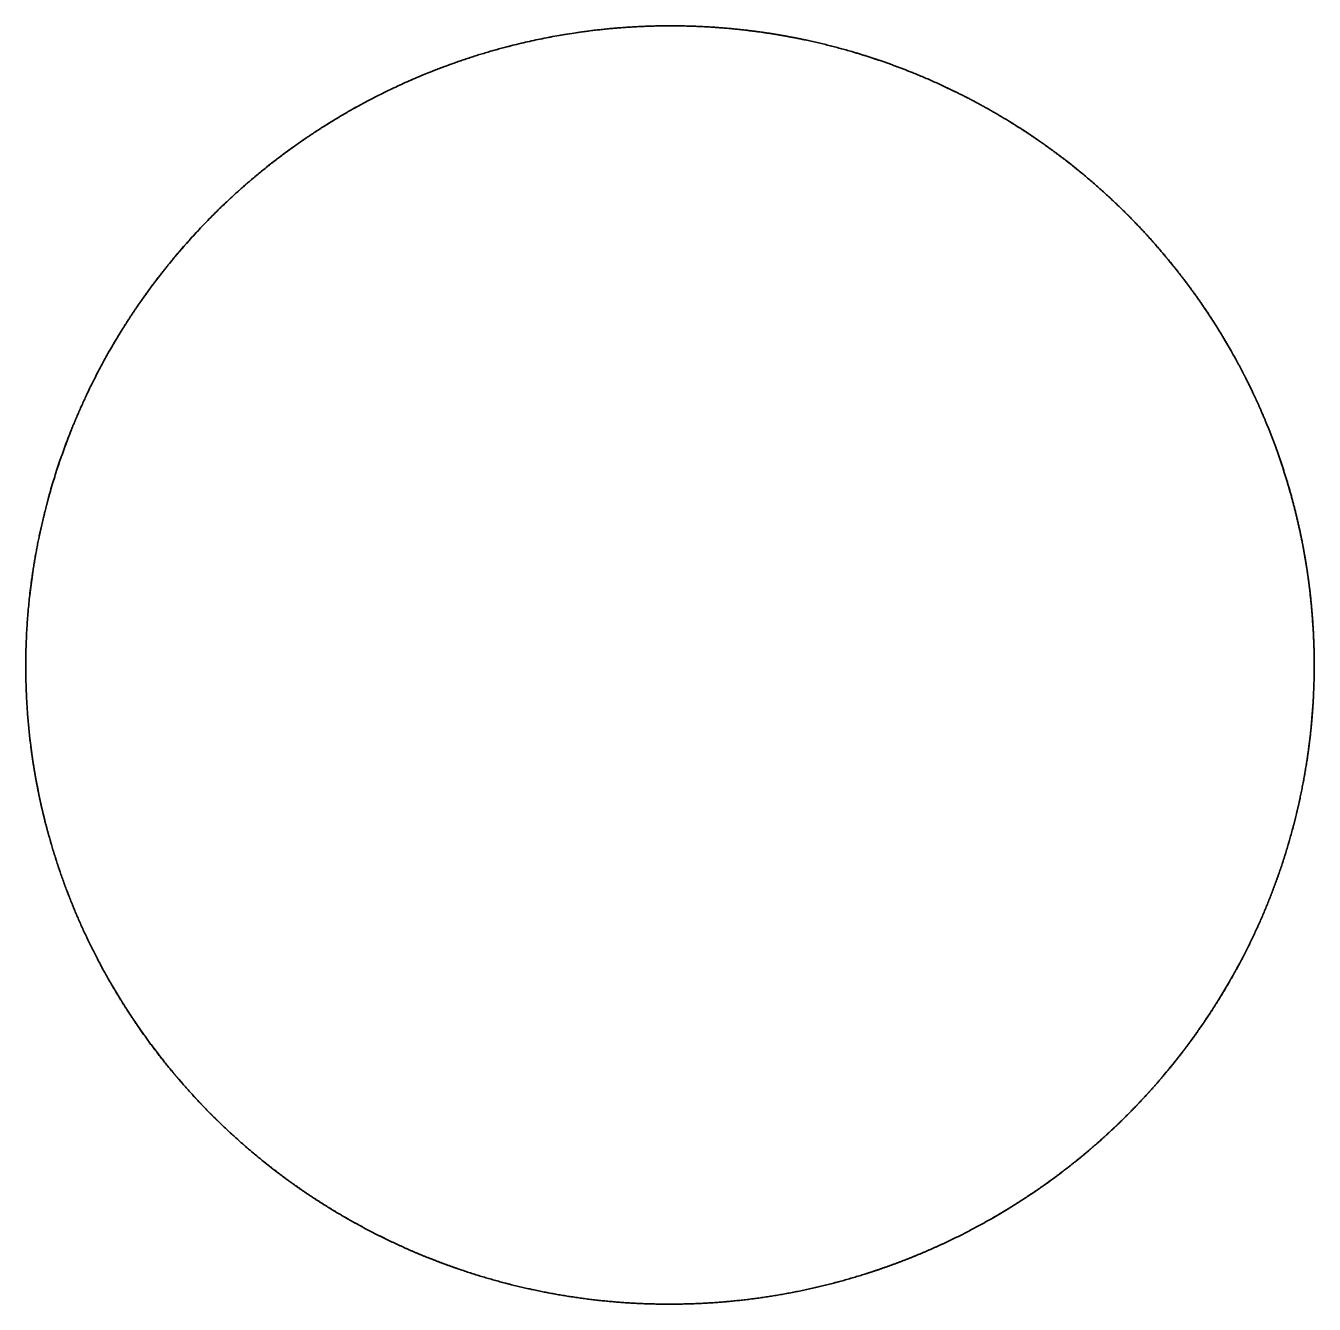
# Model space of a CAD drawing. Header units: millimetres. Extents: x 0 to 2809, y -1128 to 717.
# Drawn here: x 809.74 to 846.74, y -785.86 to -749.13 of the extents above; entities that cross this region are included whole.
import ezdxf

# ---------------------------------------------------------------- set-up
doc = ezdxf.new("R2010")
doc.units = ezdxf.units.MM
doc.layers.add('Blocks', color=7, linetype='Continuous')
doc.layers.add('Blocks$Inner', color=7, linetype='Continuous', lineweight=25, true_color=0x007f00)
doc.layers.add('Blocks$Outline', color=7, linetype='Continuous', lineweight=35, true_color=0xff3f3f)

# ---------------------------------------------------------------- blocks, each defined once
blk = doc.blocks.new('Balcony Lounge Bench w Arm Top')
at = {"layer": 'Blocks$Inner'}
for points, knots in [([(326.37, 863.813), (325.804, 863.813), (325.237, 863.786), (324.368, 863.705), (324.066, 863.669), (323.467, 863.583), (323.17, 863.533), (322.285, 863.36), (321.703, 863.216), (320.556, 862.873), (319.99, 862.673), (319.155, 862.33), (318.879, 862.209), (318.33, 861.952), (318.058, 861.815), (316.722, 861.106), (315.724, 860.441), (314.328, 859.3), (313.879, 858.896), (313.233, 858.253), (313.023, 858.033), (312.616, 857.585), (312.418, 857.356), (311.46, 856.193), (310.79, 855.195), (309.93, 853.596), (309.667, 853.043), (309.2, 851.924), (308.995, 851.356), (308.466, 849.629), (308.225, 848.446), (308.1, 847.23)], [187.185, 187.185, 187.185, 187.185, 189.687251, 189.687251, 191.012463, 191.012463, 192.337676, 192.337676, 194.988101, 194.988101, 197.638525, 197.638525, 198.963738, 198.963738, 200.28895, 200.28895, 205.5898, 205.5898, 208.240225, 208.240225, 209.565437, 209.565437, 210.890649, 210.890649, 216.191499, 216.191499, 218.841924, 218.841924, 221.492348, 221.492348, 226.793198, 226.793198, 226.793198, 226.793198]), ([(344.635, 843.385), (344.697, 843.992), (344.73, 844.601), (344.732, 845.212), (344.735, 845.821), (344.708, 846.431), (344.651, 847.037), (344.538, 848.246), (344.309, 849.432), (343.964, 850.596), (343.791, 851.179), (343.588, 851.759), (343.359, 852.322), (343.131, 852.883), (342.876, 853.431), (342.594, 853.966), (342.314, 854.5), (342.008, 855.019), (341.676, 855.523), (341.343, 856.03), (340.985, 856.521), (340.604, 856.993), (339.843, 857.934), (338.999, 858.791), (338.071, 859.565), (337.609, 859.951), (337.129, 860.313), (336.631, 860.651), (336.381, 860.821), (336.125, 860.985), (335.867, 861.143), (335.609, 861.3), (335.348, 861.45), (335.083, 861.595), (334.027, 862.169), (332.926, 862.634), (331.781, 862.99), (331.494, 863.079), (331.205, 863.161), (330.915, 863.236), (330.623, 863.311), (330.327, 863.38), (330.032, 863.44), (329.444, 863.561), (328.852, 863.652), (328.256, 863.715), (327.629, 863.78), (327, 863.813), (326.37, 863.813)], [156.112544, 156.112544, 156.112544, 156.112544, 157.944629, 157.944629, 157.944629, 159.772944, 159.772944, 159.772944, 163.410102, 163.410102, 163.410102, 165.242113, 165.242113, 165.242113, 167.060053, 167.060053, 167.060053, 168.87394, 168.87394, 168.87394, 170.701208, 170.701208, 170.701208, 174.34288, 174.34288, 174.34288, 176.161425, 176.161425, 176.161425, 177.077675, 177.077675, 177.077675, 177.991072, 177.991072, 177.991072, 181.623656, 181.623656, 181.623656, 182.534821, 182.534821, 182.534821, 183.45112, 183.45112, 183.45112, 185.271985, 185.271985, 185.271985, 187.185, 187.185, 187.185, 187.185]), ([(308.003, 845.353), (308.002, 844.171), (308.112, 843.001), (308.443, 841.266), (308.582, 840.69), (308.91, 839.562), (309.1, 839.01), (309.745, 837.385), (310.275, 836.344), (311.542, 834.354), (312.26, 833.432), (313.457, 832.163), (313.876, 831.759), (314.756, 830.987), (315.218, 830.619), (316.643, 829.592), (317.646, 829.005), (319.227, 828.272), (319.766, 828.051), (320.873, 827.661), (321.435, 827.492), (323.128, 827.072), (324.273, 826.9), (325.757, 826.821), (326.081, 826.813), (326.405, 826.813)], [99.787001, 99.787001, 99.787001, 99.787001, 103.306309, 103.306309, 105.065963, 105.065963, 106.825617, 106.825617, 110.344925, 110.344925, 113.864233, 113.864233, 115.623887, 115.623887, 117.383541, 117.383541, 120.902849, 120.902849, 122.662503, 122.662503, 124.422157, 124.422157, 127.941465, 127.941465, 128.9156, 128.9156, 128.9156, 128.9156]), ([(334.685, 828.805), (334.778, 828.852), (334.858, 828.894), (334.938, 828.936), (336, 829.499), (336.998, 830.162), (337.932, 830.923), (338.399, 831.305), (338.849, 831.709), (339.277, 832.135), (339.702, 832.559), (340.107, 833.002), (340.489, 833.466), (340.873, 833.93), (341.233, 834.412), (341.57, 834.913), (341.908, 835.415), (342.224, 835.939), (342.511, 836.473), (343.085, 837.538), (343.55, 838.65), (343.907, 839.808), (344.086, 840.39), (344.237, 840.98), (344.358, 841.576), (344.48, 842.174), (344.572, 842.777), (344.635, 843.385)], [137.611131, 137.611131, 137.611131, 137.611131, 137.884353, 137.884353, 137.884353, 141.525505, 141.525505, 141.525505, 143.352411, 143.352411, 143.352411, 145.165996, 145.165996, 145.165996, 146.983693, 146.983693, 146.983693, 148.815484, 148.815484, 148.815484, 152.45227, 152.45227, 152.45227, 154.280473, 154.280473, 154.280473, 156.112544, 156.112544, 156.112544, 156.112544]), ([(326.405, 826.813), (326.67, 826.813), (326.936, 826.818), (327.2, 826.83), (327.5, 826.843), (327.799, 826.864), (328.098, 826.891), (329.29, 827.003), (330.46, 827.23), (331.607, 827.572), (331.896, 827.658), (332.182, 827.751), (332.465, 827.851), (332.749, 827.951), (333.032, 828.059), (333.311, 828.174), (333.774, 828.363), (334.228, 828.572), (334.685, 828.805)], [128.9156, 128.9156, 128.9156, 128.9156, 129.721282, 129.721282, 129.721282, 130.632344, 130.632344, 130.632344, 134.264659, 134.264659, 134.264659, 135.178039, 135.178039, 135.178039, 136.094134, 136.094134, 136.094134, 137.611131, 137.611131, 137.611131, 137.611131])]:
    blk.add_open_spline(points, degree=3, knots=knots, dxfattribs=at)
blk.add_rational_spline([(308.1, 847.23), (308.036, 846.602), (308.004, 845.977), (308.003, 845.353)], [1, 0.99999999999, 0.99999999999, 1], degree=3, dxfattribs=at)
at = {"layer": 'Blocks$Outline'}
blk.add_rational_spline([(308.003, 845.353), (308.004, 845.977), (308.036, 846.602), (308.1, 847.23), (308.225, 848.446), (308.466, 849.629), (308.995, 851.356), (309.2, 851.924), (309.667, 853.043), (309.93, 853.596), (310.79, 855.195), (311.46, 856.193), (312.418, 857.356), (312.616, 857.585), (313.023, 858.033), (313.233, 858.253), (313.879, 858.896), (314.328, 859.3), (315.724, 860.441), (316.722, 861.106), (318.058, 861.815), (318.33, 861.952), (318.879, 862.209), (319.155, 862.33), (319.99, 862.673), (320.556, 862.873), (321.703, 863.216), (322.285, 863.36), (323.17, 863.533), (323.467, 863.583), (324.066, 863.669), (324.368, 863.705), (325.237, 863.786), (325.804, 863.813), (326.37, 863.813), (327, 863.813), (327.629, 863.78), (328.256, 863.715), (328.852, 863.652), (329.444, 863.561), (330.032, 863.44), (330.327, 863.38), (330.623, 863.311), (330.915, 863.236), (331.205, 863.161), (331.494, 863.079), (331.781, 862.99), (332.926, 862.634), (334.027, 862.169), (335.083, 861.595), (335.348, 861.45), (335.609, 861.3), (335.867, 861.143), (336.125, 860.985), (336.381, 860.821), (336.631, 860.651), (337.129, 860.313), (337.609, 859.951), (338.071, 859.565), (338.999, 858.791), (339.843, 857.934), (340.604, 856.993), (340.985, 856.521), (341.343, 856.03), (341.676, 855.523), (342.008, 855.019), (342.314, 854.5), (342.594, 853.966), (342.876, 853.431), (343.131, 852.883), (343.359, 852.322), (343.588, 851.759), (343.791, 851.179), (343.964, 850.596), (344.309, 849.432), (344.538, 848.246), (344.651, 847.037), (344.708, 846.431), (344.735, 845.821), (344.732, 845.212), (344.73, 844.601), (344.697, 843.992), (344.635, 843.385), (344.572, 842.777), (344.48, 842.174), (344.358, 841.576), (344.237, 840.98), (344.086, 840.39), (343.907, 839.808), (343.55, 838.65), (343.085, 837.538), (342.511, 836.473), (342.224, 835.939), (341.908, 835.415), (341.57, 834.913), (341.233, 834.412), (340.873, 833.93), (340.489, 833.466), (340.107, 833.002), (339.702, 832.559), (339.277, 832.135), (338.849, 831.709), (338.399, 831.305), (337.932, 830.923), (336.998, 830.162), (336, 829.499), (334.938, 828.936), (334.858, 828.894), (334.778, 828.852), (334.685, 828.805), (334.228, 828.572), (333.774, 828.363), (333.311, 828.174), (333.032, 828.059), (332.749, 827.951), (332.465, 827.851), (332.182, 827.751), (331.896, 827.658), (331.607, 827.572), (330.46, 827.23), (329.29, 827.003), (328.098, 826.891), (327.799, 826.864), (327.5, 826.843), (327.2, 826.83), (326.936, 826.818), (326.67, 826.813), (326.405, 826.813), (326.081, 826.813), (325.757, 826.821), (324.273, 826.9), (323.128, 827.072), (321.435, 827.492), (320.873, 827.661), (319.766, 828.051), (319.227, 828.272), (317.646, 829.005), (316.643, 829.592), (315.218, 830.619), (314.756, 830.987), (313.876, 831.759), (313.457, 832.163), (312.26, 833.432), (311.542, 834.354), (310.275, 836.344), (309.745, 837.385), (309.1, 839.01), (308.91, 839.562), (308.582, 840.69), (308.443, 841.266), (308.112, 843.001), (308.002, 844.171), (308.003, 845.353)], [1, 0.99999999999, 0.99999999999, 1, 1, 1, 1, 1, 1, 1, 1, 1, 1, 1, 1, 1, 1, 1, 1, 1, 1, 1, 1, 1, 1, 1, 1, 1, 1, 1, 1, 1, 1, 1, 1, 1, 1, 1, 1, 1, 1, 1, 1, 1, 1, 1, 1, 1, 1, 1, 1, 1, 1, 1, 1, 1, 1, 1, 1, 1, 1, 1, 1, 1, 1, 1, 1, 1, 1, 1, 1, 1, 1, 1, 1, 1, 1, 1, 1, 1, 1, 1, 1, 1, 1, 1, 1, 1, 1, 1, 1, 1, 1, 1, 1, 1, 1, 1, 1, 1, 1, 1, 1, 1, 1, 1, 1, 1, 1, 1, 1, 1, 1, 1, 1, 1, 1, 1, 1, 1, 1, 1, 1, 1, 1, 1, 1, 1, 1, 1, 1, 1, 1, 1, 1, 1, 1, 1, 1, 1, 1, 1, 1, 1, 1, 1, 1, 1, 1, 1, 1, 1, 1], degree=3, knots=[-228.674563, -228.674563, -228.674563, -228.674563, -226.793198, -226.793198, -226.793198, -221.492348, -221.492348, -218.841924, -218.841924, -216.191499, -216.191499, -210.890649, -210.890649, -209.565437, -209.565437, -208.240225, -208.240225, -205.5898, -205.5898, -200.28895, -200.28895, -198.963738, -198.963738, -197.638525, -197.638525, -194.988101, -194.988101, -192.337676, -192.337676, -191.012463, -191.012463, -189.687251, -189.687251, -187.185, -187.185, -187.185, -185.271985, -185.271985, -185.271985, -183.45112, -183.45112, -183.45112, -182.534821, -182.534821, -182.534821, -181.623656, -181.623656, -181.623656, -177.991072, -177.991072, -177.991072, -177.077675, -177.077675, -177.077675, -176.161425, -176.161425, -176.161425, -174.34288, -174.34288, -174.34288, -170.701208, -170.701208, -170.701208, -168.87394, -168.87394, -168.87394, -167.060053, -167.060053, -167.060053, -165.242113, -165.242113, -165.242113, -163.410102, -163.410102, -163.410102, -159.772944, -159.772944, -159.772944, -157.944629, -157.944629, -157.944629, -156.112544, -156.112544, -156.112544, -154.280473, -154.280473, -154.280473, -152.45227, -152.45227, -152.45227, -148.815484, -148.815484, -148.815484, -146.983693, -146.983693, -146.983693, -145.165996, -145.165996, -145.165996, -143.352411, -143.352411, -143.352411, -141.525505, -141.525505, -141.525505, -137.884353, -137.884353, -137.884353, -137.611131, -137.611131, -137.611131, -136.094134, -136.094134, -136.094134, -135.178039, -135.178039, -135.178039, -134.264659, -134.264659, -134.264659, -130.632344, -130.632344, -130.632344, -129.721282, -129.721282, -129.721282, -128.9156, -128.9156, -128.9156, -127.941465, -127.941465, -124.422157, -124.422157, -122.662503, -122.662503, -120.902849, -120.902849, -117.383541, -117.383541, -115.623887, -115.623887, -113.864233, -113.864233, -110.344925, -110.344925, -106.825617, -106.825617, -105.065963, -105.065963, -103.306309, -103.306309, -99.787001, -99.787001, -99.787001, -99.787001], dxfattribs=at)

msp = doc.modelspace()

# ---------------------------------------------------------------- block references
at = {"layer": 'Blocks', "rotation": 270.0000000000016}
msp.add_blockref('Balcony Lounge Bench w Arm Top', (-17.069, -441.128), dxfattribs=at)

doc.saveas('drawing.dxf')
